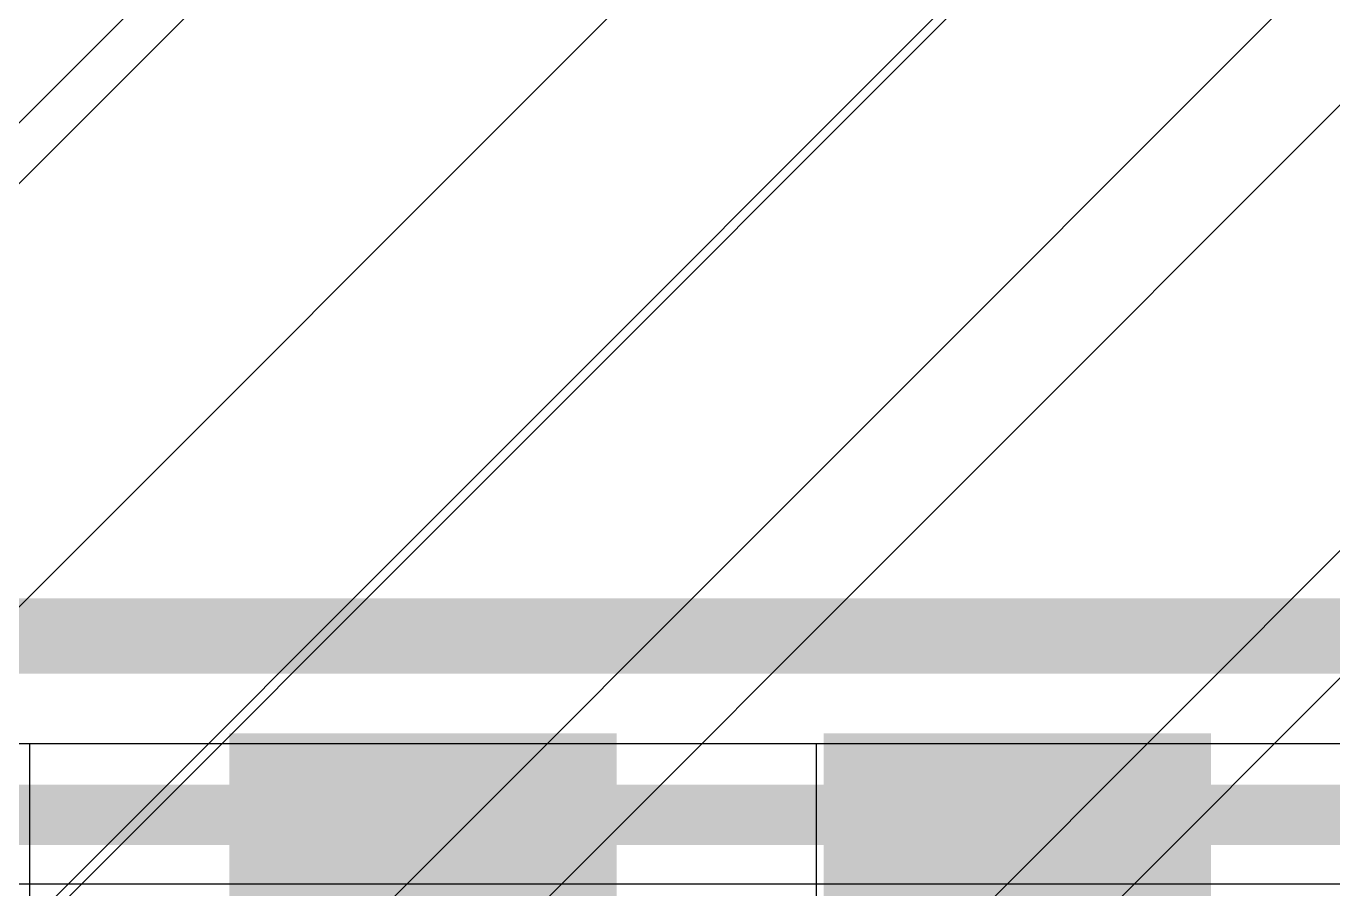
# Model space of a CAD drawing. Header units: inches. Extents: x -11 to 5433, y -4 to 5447.
# Drawn here: x 22.921 to 27.319, y 33.644 to 36.548 of the extents above; entities that cross this region are included whole.
import ezdxf

# ---------------------------------------------------------------- set-up
doc = ezdxf.new("R2010")
doc.units = ezdxf.units.IN
for name, color, linetype in [('Board_outline', 216, 'Continuous'), ('Bottom Layer', 5, 'Continuous'), ('Bottom Paste', 16, 'Continuous'), ('Bottom Solder', 6, 'Continuous'), ('Ground', 16, 'Continuous'), ('Power', 76, 'Continuous'), ('Top Layer', 1, 'Continuous'), ('Top Solder', 216, 'Continuous')]:
    doc.layers.add(name, color=color, linetype=linetype)

# ---------------------------------------------------------------- blocks, each defined once
blk = doc.blocks.new('BL_R8812AF1_B_23')
at = {"layer": 'Bottom Layer'}
for points in [[(-14.6, -0.45), (-12.4, -0.45), (-12.4, -1.55), (-14.6, -1.55)], [(-14.6, -2.45), (-12.4, -2.45), (-12.4, -3.55), (-14.6, -3.55)]]:
    blk.add_hatch(color=5, dxfattribs=at).paths.add_polyline_path(points)
at = {"layer": 'Bottom Paste'}
for points in [[(-14.6, -0.45), (-12.4, -0.45), (-12.4, -1.55), (-14.6, -1.55)], [(-14.6, -2.45), (-12.4, -2.45), (-12.4, -3.55), (-14.6, -3.55)]]:
    blk.add_hatch(color=16, dxfattribs=at).paths.add_polyline_path(points)
at = {"layer": 'Bottom Solder'}
for points in [[(-14.7016, -0.3484), (-12.2984, -0.3484), (-12.2984, -1.6516), (-14.7016, -1.6516)], [(-14.7016, -2.3484), (-12.2984, -2.3484), (-12.2984, -3.6516), (-14.7016, -3.6516)]]:
    blk.add_hatch(color=6, dxfattribs=at).paths.add_polyline_path(points)
blk = doc.blocks.new('WQFN_30_EP_2_5_4_5__B_27')
at = {"layer": 'Bottom Solder'}
for p in [(-0.8184, 1.9034), (0.6842, 1.9024), (-1.4883, 1.6617), (0.95, 1.6459), (-1.4883, -1.9383), (1.0307, -1.9463), (-0.9383, -2.4883), (0.684, -2.4975)]:
    blk.add_line(p, (-5421.186, -5425.6862), dxfattribs=at)
blk = doc.blocks.new('TL3340AF160QG_48')
at = {"layer": 'Top Solder'}
blk.add_line((0.7722, 1.9528), (-5443.0227, 5441.6372), dxfattribs=at)

msp = doc.modelspace()

# ---------------------------------------------------------------- linework, layer by layer
at = {"layer": 'Board_outline'}
msp.add_lwpolyline([(-9.9266, 34.495, 0.254, 0.254, 0), (66.0654, 34.495, 0.254, 0.254, 0)], format="xyseb", dxfattribs=at)
at = {"layer": 'Bottom Layer'}
for p, q in [((22.9335, 34.1324), (25.5795, 34.1324)), ((22.9335, 31.8658), (22.9335, 34.1324)), ((25.5795, 34.1324), (25.5795, 31.8658))]:
    msp.add_line(p, q, dxfattribs=at)
at = {"layer": 'Ground'}
msp.add_line((18.8244, 33.66), (32.0851, 33.66), dxfattribs=at)
msp.add_lwpolyline([(18.7278, 33.8931, 0.2032, 0.2032, 0), (32.0851, 33.8931, 0.2032, 0.2032, 0)], format="xyseb", dxfattribs=at)
at = {"layer": 'Power'}
msp.add_line((16.995, 34.1324), (45.8645, 34.1324), dxfattribs=at)
at = {"layer": 'Top Layer'}
msp.add_line((17.6279, 34.1324), (34.8643, 34.1324), dxfattribs=at)

# ---------------------------------------------------------------- block references
for name, p, rotation in [('TL3340AF160QG_48', (-8.785, 4.4704), 270), ('WQFN_30_EP_2_5_4_5__B_27', (11.6662, 21.8069), 180), ('BL_R8812AF1_B_23', (27.2565, 19.4659), 270)]:
    msp.add_blockref(name, p, dxfattribs=dict(rotation=rotation))

doc.saveas('drawing.dxf')
